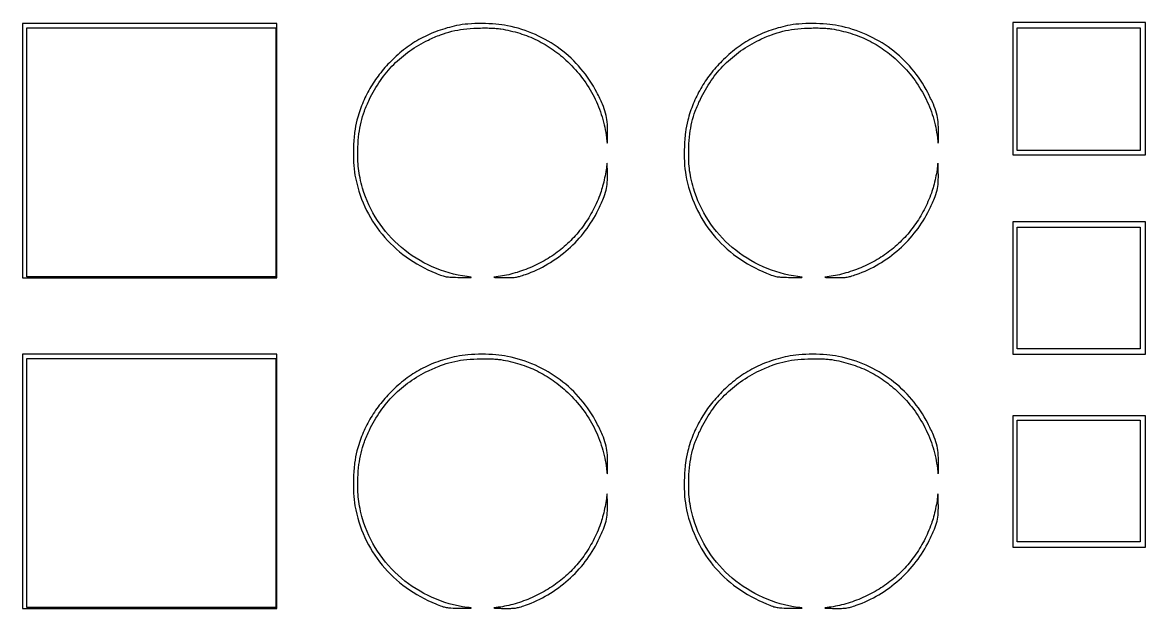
# Model space of a CAD drawing. Extents: x 8 to 208, y 14 to 271.
# Drawn here: x 111.9 to 200.1, y 147.3 to 193.3 of the extents above; entities that cross this region are included whole.
import ezdxf

# ---------------------------------------------------------------- set-up
doc = ezdxf.new("R2010")
doc.units = 0
doc.header["$MEASUREMENT"] = 0

msp = doc.modelspace()

# ---------------------------------------------------------------- linework, layer by layer
for points in [[(111.9258, 183.2436), (111.9258, 173.2608), (121.9086, 173.2608), (131.8914, 173.2608), (131.8914, 183.2436), (131.8914, 193.2264), (121.9086, 193.2264), (111.9258, 193.2264)], [(189.6732, 188.1081), (189.6732, 182.9052), (194.8761, 182.9052), (200.079, 182.9052), (200.079, 188.1081), (200.079, 193.311), (194.8761, 193.311), (189.6732, 193.311)], [(131.8068, 183.1167), (131.8068, 173.3454), (122.0355, 173.3454), (112.2642, 173.3454), (112.2642, 183.1167), (112.2642, 192.888), (122.0355, 192.888), (131.8068, 192.888)], [(199.656, 188.0658), (199.656, 183.2436), (194.8338, 183.2436), (190.0116, 183.2436), (190.0116, 188.0658), (190.0116, 192.888), (194.8338, 192.888), (199.656, 192.888)], [(189.6732, 172.4571), (189.6732, 167.2542), (194.8761, 167.2542), (200.079, 167.2542), (200.079, 172.4571), (200.079, 177.66), (194.8761, 177.66), (189.6732, 177.66)], [(199.656, 172.4571), (199.656, 167.6772), (194.8338, 167.6772), (190.0116, 167.6772), (190.0116, 172.4571), (190.0116, 177.237), (194.8338, 177.237), (199.656, 177.237)], [(111.9258, 157.2714), (111.9258, 147.2886), (121.9086, 147.2886), (131.8914, 147.2886), (131.8914, 157.2714), (131.8914, 167.2542), (121.9086, 167.2542), (111.9258, 167.2542)], [(131.8068, 157.1445), (131.8068, 147.3732), (122.0355, 147.3732), (112.2642, 147.3732), (112.2642, 157.1445), (112.2642, 166.9158), (122.0355, 166.9158), (131.8068, 166.9158)], [(189.6732, 157.2714), (189.6732, 152.1108), (194.8761, 152.1108), (200.079, 152.1108), (200.079, 157.2714), (200.079, 162.432), (194.8761, 162.432), (189.6732, 162.432)], [(199.656, 157.3137), (199.656, 152.5338), (194.8338, 152.5338), (190.0116, 152.5338), (190.0116, 157.3137), (190.0116, 162.0936), (194.8338, 162.0936), (199.656, 162.0936)]]:
    msp.add_lwpolyline(points, close=True)
for points in [[(146.001412, 193.05903, 0.033283), (144.528335, 192.644426, 0.038704), (143.198886, 192.053492, 0.038992), (141.984633, 191.269045, 0.034703), (140.855454, 190.276872, 0.030262), (139.93736, 189.230114, 0.034094), (139.191531, 188.119423, 0.034414), (138.609203, 186.927266, 0.031982), (138.17937, 185.637269, 0.035372), (137.998216, 184.679735, 0.020168), (137.908831, 183.504838, 0.020123), (137.914336, 182.317515, 0.033079), (138.025581, 181.319523, 0.062791), (138.797975, 178.845047, 0.065264), (140.15343, 176.674977, 0.06457), (142.037044, 174.90902, 0.059349), (144.361156, 173.622248, 0.011918), (144.854397, 173.434755, 0.041977), (145.182445, 173.34906, 0.03347), (145.555243, 173.309885, 0.005622), (146.2734, 173.290821, 0.000794), (146.979053, 173.281147, 0.031003), (147.135573, 173.288959, 0.87354), (147.135983, 173.306809, 0.00618), (146.8233, 173.352586, -0.07163), (144.086353, 174.127848, -0.071043), (141.670842, 175.645248, -0.071687), (139.794243, 177.763719, -0.075191), (138.629102, 180.292893, -0.016646), (138.421596, 181.111311, -0.025083), (138.300853, 181.837034, -0.023995), (138.250236, 182.59445, -0.013614), (138.258029, 183.513578, -0.020253), (138.338156, 184.56302, -0.02982), (138.500284, 185.472947, -0.030353), (138.766844, 186.345038, -0.022082), (139.163324, 187.278939, -0.040042), (140.016558, 188.7497, -0.044214), (141.06868, 190.013902, -0.044271), (142.325383, 191.072083, -0.040339), (143.787171, 191.930003, -0.021606), (144.745781, 192.343106, -0.03089), (145.62972, 192.618403, -0.030571), (146.54784, 192.784562, -0.020556), (147.610822, 192.866371, -0.007549), (148.164049, 192.877773, -0.009621), (148.674276, 192.870766, -0.010653), (149.119807, 192.84656, -0.020967), (149.472022, 192.804979, -0.035119), (150.955002, 192.458303, -0.039191), (152.31926, 191.916252, -0.039508), (153.572765, 191.172487, -0.036811), (154.725662, 190.224677, -0.041292), (155.88407, 188.921331, -0.043252), (156.792541, 187.464549, -0.043872), (157.426379, 185.893445, -0.045113), (157.769042, 184.250435, 0.0021), (157.818553, 183.838593, 0.850732), (157.833755, 183.838028, 0.046472), (157.844297, 183.937868, 0.000448), (157.852624, 184.666884, 0.024353), (157.820573, 185.506177, 0.043605), (157.701182, 186.185304, 0.038703), (157.454648, 186.885488, 0.015233), (157.012967, 187.808363, 0.056203), (155.762198, 189.679952, 0.056771), (154.129838, 191.218933, 0.056392), (152.182459, 192.359614, 0.054097), (150.002279, 193.05588, 0.031321), (149.085044, 193.183654, 0.018753), (147.984904, 193.225798, 0.018788), (146.892562, 193.1856, 0.033377)], [(171.973612, 193.05903, 0.033283), (170.500535, 192.644426, 0.038704), (169.171086, 192.053492, 0.038992), (167.956833, 191.269045, 0.034703), (166.827654, 190.276872, 0.030262), (165.90956, 189.230114, 0.034094), (165.163731, 188.119423, 0.034414), (164.581403, 186.927266, 0.031982), (164.15157, 185.637269, 0.035372), (163.970416, 184.679735, 0.020168), (163.881031, 183.504838, 0.020123), (163.886536, 182.317515, 0.033079), (163.997781, 181.319523, 0.062791), (164.770175, 178.845047, 0.065264), (166.12563, 176.674977, 0.06457), (168.009244, 174.90902, 0.059349), (170.333356, 173.622248, 0.011918), (170.826597, 173.434755, 0.041977), (171.154645, 173.34906, 0.03347), (171.527443, 173.309885, 0.005622), (172.2456, 173.290821, 0.000794), (172.951253, 173.281147, 0.031003), (173.107773, 173.288959, 0.87354), (173.108183, 173.306809, 0.00618), (172.7955, 173.352586, -0.07163), (170.058553, 174.127848, -0.071043), (167.643042, 175.645248, -0.071687), (165.766443, 177.763719, -0.075191), (164.601302, 180.292893, -0.016646), (164.393796, 181.111311, -0.025083), (164.273053, 181.837034, -0.023995), (164.222436, 182.59445, -0.013614), (164.230229, 183.513578, -0.020253), (164.310356, 184.56302, -0.02982), (164.472484, 185.472947, -0.030353), (164.739044, 186.345038, -0.022082), (165.135524, 187.278939, -0.040042), (165.988758, 188.7497, -0.044214), (167.04088, 190.013902, -0.044271), (168.297583, 191.072083, -0.040339), (169.759371, 191.930003, -0.021606), (170.717981, 192.343106, -0.03089), (171.60192, 192.618403, -0.030571), (172.52004, 192.784562, -0.020556), (173.583022, 192.866371, -0.007549), (174.136249, 192.877773, -0.009621), (174.646476, 192.870766, -0.010653), (175.092007, 192.84656, -0.020967), (175.444222, 192.804979, -0.035119), (176.927202, 192.458303, -0.039191), (178.29146, 191.916252, -0.039508), (179.544965, 191.172487, -0.036811), (180.697862, 190.224677, -0.041292), (181.85627, 188.921331, -0.043252), (182.764741, 187.464549, -0.043872), (183.398579, 185.893445, -0.045113), (183.741242, 184.250435, 0.0021), (183.790753, 183.838593, 0.850732), (183.805955, 183.838028, 0.046472), (183.816497, 183.937868, 0.000448), (183.824824, 184.666884, 0.024353), (183.792773, 185.506177, 0.043605), (183.673382, 186.185304, 0.038703), (183.426848, 186.885488, 0.015233), (182.985167, 187.808363, 0.056203), (181.734398, 189.679952, 0.056771), (180.102038, 191.218933, 0.056392), (178.154659, 192.359614, 0.054097), (175.974479, 193.05588, 0.031321), (175.057244, 193.183654, 0.018753), (173.957104, 193.225798, 0.018788), (172.864762, 193.1856, 0.033377)], [(157.797292, 182.258896, -0.026962), (157.743698, 181.75564, -0.012444), (157.622609, 181.108208, -0.012454), (157.465702, 180.451953, -0.021327), (157.298166, 179.914625, -0.033588), (156.719256, 178.590073, -0.035654), (155.978065, 177.382437, -0.036149), (155.083423, 176.307285, -0.036654), (154.047136, 175.377576, -0.035714), (152.884785, 174.605081, -0.033084), (151.594893, 173.983539, -0.033533), (150.253681, 173.545259, -0.039598), (148.9383, 173.319948, 0.80937), (148.936754, 173.307068, 0.066218), (149.001753, 173.294085, 0.009651), (149.25474, 173.28254, 0.003123), (149.629509, 173.275022, 0.007), (150.251254, 173.275139, 0.031003), (150.615858, 173.302966, 0.036854), (150.944091, 173.373557, 0.012734), (151.406109, 173.522051, 0.049661), (153.172395, 174.344285, 0.047819), (154.766226, 175.507561, 0.047965), (156.10567, 176.948567, 0.050647), (157.118364, 178.593577, 0.012659), (157.529374, 179.501002, 0.040179), (157.738608, 180.133091, 0.045796), (157.829729, 180.745003, 0.020442), (157.842297, 181.560152, 0.002352), (157.830784, 181.941722, 0.007362), (157.818058, 182.198099, 0.054944), (157.807163, 182.260044, 0.844655)], [(183.769492, 182.258896, -0.026962), (183.715898, 181.75564, -0.012444), (183.594809, 181.108208, -0.012454), (183.437902, 180.451953, -0.021327), (183.270366, 179.914625, -0.033588), (182.691456, 178.590073, -0.035654), (181.950265, 177.382437, -0.036149), (181.055623, 176.307285, -0.036654), (180.019336, 175.377576, -0.035714), (178.856985, 174.605081, -0.033084), (177.567093, 173.983539, -0.033533), (176.225881, 173.545259, -0.039598), (174.9105, 173.319948, 0.80937), (174.908954, 173.307068, 0.066218), (174.973953, 173.294085, 0.009651), (175.22694, 173.28254, 0.003123), (175.601709, 173.275022, 0.007), (176.223454, 173.275139, 0.031003), (176.588058, 173.302966, 0.036854), (176.916291, 173.373557, 0.012734), (177.378309, 173.522051, 0.049661), (179.144595, 174.344285, 0.047819), (180.738426, 175.507561, 0.047965), (182.07787, 176.948567, 0.050647), (183.090564, 178.593577, 0.012659), (183.501574, 179.501002, 0.040179), (183.710808, 180.133091, 0.045796), (183.801929, 180.745003, 0.020442), (183.814497, 181.560152, 0.002352), (183.802984, 181.941722, 0.007362), (183.790258, 182.198099, 0.054944), (183.779363, 182.260044, 0.844655)], [(146.001412, 167.08683, 0.033283), (144.528335, 166.672226, 0.038704), (143.198886, 166.081292, 0.038992), (141.984633, 165.296845, 0.034703), (140.855454, 164.304672, 0.030262), (139.93736, 163.257914, 0.034094), (139.191531, 162.147223, 0.034414), (138.609203, 160.955066, 0.031982), (138.17937, 159.665069, 0.035372), (137.998216, 158.707535, 0.020168), (137.908831, 157.532638, 0.020123), (137.914336, 156.345315, 0.033079), (138.025581, 155.347323, 0.062791), (138.797975, 152.872847, 0.065264), (140.15343, 150.702777, 0.06457), (142.037044, 148.93682, 0.059349), (144.361156, 147.650048, 0.011918), (144.854397, 147.462555, 0.041977), (145.182445, 147.37686, 0.03347), (145.555243, 147.337685, 0.005622), (146.2734, 147.318621, 0.000794), (146.979053, 147.308947, 0.031003), (147.135573, 147.316759, 0.87354), (147.135983, 147.334609, 0.00618), (146.8233, 147.380386, -0.07163), (144.086353, 148.155648, -0.071043), (141.670842, 149.673048, -0.071687), (139.794243, 151.791519, -0.075191), (138.629102, 154.320693, -0.016646), (138.421596, 155.139111, -0.025083), (138.300853, 155.864834, -0.023995), (138.250236, 156.62225, -0.013614), (138.258029, 157.541378, -0.020253), (138.338156, 158.59082, -0.02982), (138.500284, 159.500747, -0.030353), (138.766844, 160.372838, -0.022082), (139.163324, 161.306739, -0.040042), (140.016558, 162.7775, -0.044214), (141.06868, 164.041702, -0.044271), (142.325383, 165.099883, -0.040339), (143.787171, 165.957803, -0.021606), (144.745781, 166.370906, -0.03089), (145.62972, 166.646203, -0.030571), (146.54784, 166.812362, -0.020556), (147.610822, 166.894171, -0.007549), (148.164049, 166.905573, -0.009621), (148.674276, 166.898566, -0.010653), (149.119807, 166.87436, -0.020967), (149.472022, 166.832779, -0.035119), (150.955002, 166.486103, -0.039191), (152.31926, 165.944052, -0.039508), (153.572765, 165.200287, -0.036811), (154.725662, 164.252477, -0.041292), (155.88407, 162.949131, -0.043252), (156.792541, 161.492349, -0.043872), (157.426379, 159.921245, -0.045113), (157.769042, 158.278235, 0.0021), (157.818553, 157.866393, 0.850732), (157.833755, 157.865828, 0.046472), (157.844297, 157.965668, 0.000448), (157.852624, 158.694684, 0.024353), (157.820573, 159.533977, 0.043605), (157.701182, 160.213104, 0.038703), (157.454648, 160.913288, 0.015233), (157.012967, 161.836163, 0.056203), (155.762198, 163.707752, 0.056771), (154.129838, 165.246733, 0.056392), (152.182459, 166.387414, 0.054097), (150.002279, 167.08368, 0.031321), (149.085044, 167.211454, 0.018753), (147.984904, 167.253598, 0.018788), (146.892562, 167.2134, 0.033377)], [(171.973612, 167.08683, 0.033283), (170.500535, 166.672226, 0.038704), (169.171086, 166.081292, 0.038992), (167.956833, 165.296845, 0.034703), (166.827654, 164.304672, 0.030262), (165.90956, 163.257914, 0.034094), (165.163731, 162.147223, 0.034414), (164.581403, 160.955066, 0.031982), (164.15157, 159.665069, 0.035372), (163.970416, 158.707535, 0.020168), (163.881031, 157.532638, 0.020123), (163.886536, 156.345315, 0.033079), (163.997781, 155.347323, 0.062791), (164.770175, 152.872847, 0.065264), (166.12563, 150.702777, 0.06457), (168.009244, 148.93682, 0.059349), (170.333356, 147.650048, 0.011918), (170.826597, 147.462555, 0.041977), (171.154645, 147.37686, 0.03347), (171.527443, 147.337685, 0.005622), (172.2456, 147.318621, 0.000794), (172.951253, 147.308947, 0.031003), (173.107773, 147.316759, 0.87354), (173.108183, 147.334609, 0.00618), (172.7955, 147.380386, -0.07163), (170.058553, 148.155648, -0.071043), (167.643042, 149.673048, -0.071687), (165.766443, 151.791519, -0.075191), (164.601302, 154.320693, -0.016646), (164.393796, 155.139111, -0.025083), (164.273053, 155.864834, -0.023995), (164.222436, 156.62225, -0.013614), (164.230229, 157.541378, -0.020253), (164.310356, 158.59082, -0.02982), (164.472484, 159.500747, -0.030353), (164.739044, 160.372838, -0.022082), (165.135524, 161.306739, -0.040042), (165.988758, 162.7775, -0.044214), (167.04088, 164.041702, -0.044271), (168.297583, 165.099883, -0.040339), (169.759371, 165.957803, -0.021606), (170.717981, 166.370906, -0.03089), (171.60192, 166.646203, -0.030571), (172.52004, 166.812362, -0.020556), (173.583022, 166.894171, -0.007549), (174.136249, 166.905573, -0.009621), (174.646476, 166.898566, -0.010653), (175.092007, 166.87436, -0.020967), (175.444222, 166.832779, -0.035119), (176.927202, 166.486103, -0.039191), (178.29146, 165.944052, -0.039508), (179.544965, 165.200287, -0.036811), (180.697862, 164.252477, -0.041292), (181.85627, 162.949131, -0.043252), (182.764741, 161.492349, -0.043872), (183.398579, 159.921245, -0.045113), (183.741242, 158.278235, 0.0021), (183.790753, 157.866393, 0.850732), (183.805955, 157.865828, 0.046472), (183.816497, 157.965668, 0.000448), (183.824824, 158.694684, 0.024353), (183.792773, 159.533977, 0.043605), (183.673382, 160.213104, 0.038703), (183.426848, 160.913288, 0.015233), (182.985167, 161.836163, 0.056203), (181.734398, 163.707752, 0.056771), (180.102038, 165.246733, 0.056392), (178.154659, 166.387414, 0.054097), (175.974479, 167.08368, 0.031321), (175.057244, 167.211454, 0.018753), (173.957104, 167.253598, 0.018788), (172.864762, 167.2134, 0.033377)], [(157.797292, 156.286696, -0.026962), (157.743698, 155.78344, -0.012444), (157.622609, 155.136008, -0.012454), (157.465702, 154.479753, -0.021327), (157.298166, 153.942425, -0.033588), (156.719256, 152.617873, -0.035654), (155.978065, 151.410237, -0.036149), (155.083423, 150.335085, -0.036654), (154.047136, 149.405376, -0.035714), (152.884785, 148.632881, -0.033084), (151.594893, 148.011339, -0.033533), (150.253681, 147.573059, -0.039598), (148.9383, 147.347748, 0.80937), (148.936754, 147.334868, 0.066218), (149.001753, 147.321885, 0.009651), (149.25474, 147.31034, 0.003123), (149.629509, 147.302822, 0.007), (150.251254, 147.302939, 0.031003), (150.615858, 147.330766, 0.036854), (150.944091, 147.401357, 0.012734), (151.406109, 147.549851, 0.049661), (153.172395, 148.372085, 0.047819), (154.766226, 149.535361, 0.047965), (156.10567, 150.976367, 0.050647), (157.118364, 152.621377, 0.012659), (157.529374, 153.528802, 0.040179), (157.738608, 154.160891, 0.045796), (157.829729, 154.772803, 0.020442), (157.842297, 155.587952, 0.002352), (157.830784, 155.969522, 0.007362), (157.818058, 156.225899, 0.054944), (157.807163, 156.287844, 0.844655)], [(183.769492, 156.286696, -0.026962), (183.715898, 155.78344, -0.012444), (183.594809, 155.136008, -0.012454), (183.437902, 154.479753, -0.021327), (183.270366, 153.942425, -0.033588), (182.691456, 152.617873, -0.035654), (181.950265, 151.410237, -0.036149), (181.055623, 150.335085, -0.036654), (180.019336, 149.405376, -0.035714), (178.856985, 148.632881, -0.033084), (177.567093, 148.011339, -0.033533), (176.225881, 147.573059, -0.039598), (174.9105, 147.347748, 0.80937), (174.908954, 147.334868, 0.066218), (174.973953, 147.321885, 0.009651), (175.22694, 147.31034, 0.003123), (175.601709, 147.302822, 0.007), (176.223454, 147.302939, 0.031003), (176.588058, 147.330766, 0.036854), (176.916291, 147.401357, 0.012734), (177.378309, 147.549851, 0.049661), (179.144595, 148.372085, 0.047819), (180.738426, 149.535361, 0.047965), (182.07787, 150.976367, 0.050647), (183.090564, 152.621377, 0.012659), (183.501574, 153.528802, 0.040179), (183.710808, 154.160891, 0.045796), (183.801929, 154.772803, 0.020442), (183.814497, 155.587952, 0.002352), (183.802984, 155.969522, 0.007362), (183.790258, 156.225899, 0.054944), (183.779363, 156.287844, 0.844655)]]:
    msp.add_lwpolyline(points, format="xyb", close=True)

doc.saveas('drawing.dxf')
